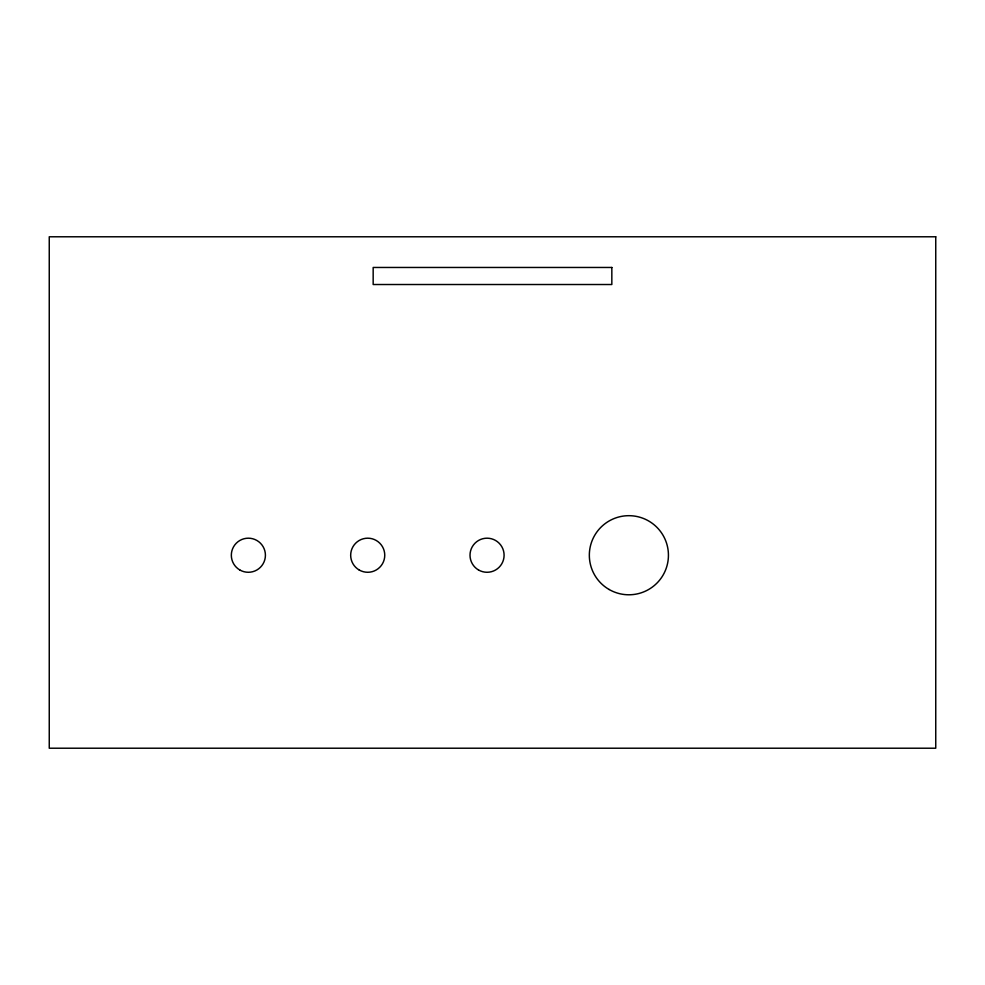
<?xml version="1.0" encoding="UTF-8"?>
<svg xmlns="http://www.w3.org/2000/svg" width="985" height="985" viewBox="0 0 985 985"><rect width="100%" height="100%" fill="white"/><g stroke="black" fill="none" stroke-linecap="round" stroke-linejoin="round"><path stroke-width="1.48" d="M935.75 236.782L49.25 236.782L49.25 748.218L935.75 748.218L935.75 236.782M611.833 267.464L373.167 267.464L373.167 284.517L611.833 284.517L611.833 267.464M609.112 589.486A39.548 39.548 0 0 0 668.433 555.232A39.548 39.548 0 0 0 609.112 520.979A39.548 39.548 0 0 0 609.112 589.486M478.525 569.995A17.053 17.053 0 0 0 504.098 555.232A17.053 17.053 0 0 0 478.525 540.469A17.053 17.053 0 0 0 478.525 569.995M359.18 569.995A17.053 17.053 0 0 0 384.753 555.232A17.053 17.053 0 0 0 359.18 540.469A17.053 17.053 0 0 0 359.18 569.995M239.847 569.995A17.053 17.053 0 0 0 265.421 555.232A17.053 17.053 0 0 0 239.847 540.469A17.053 17.053 0 0 0 239.847 569.995"/></g></svg>
